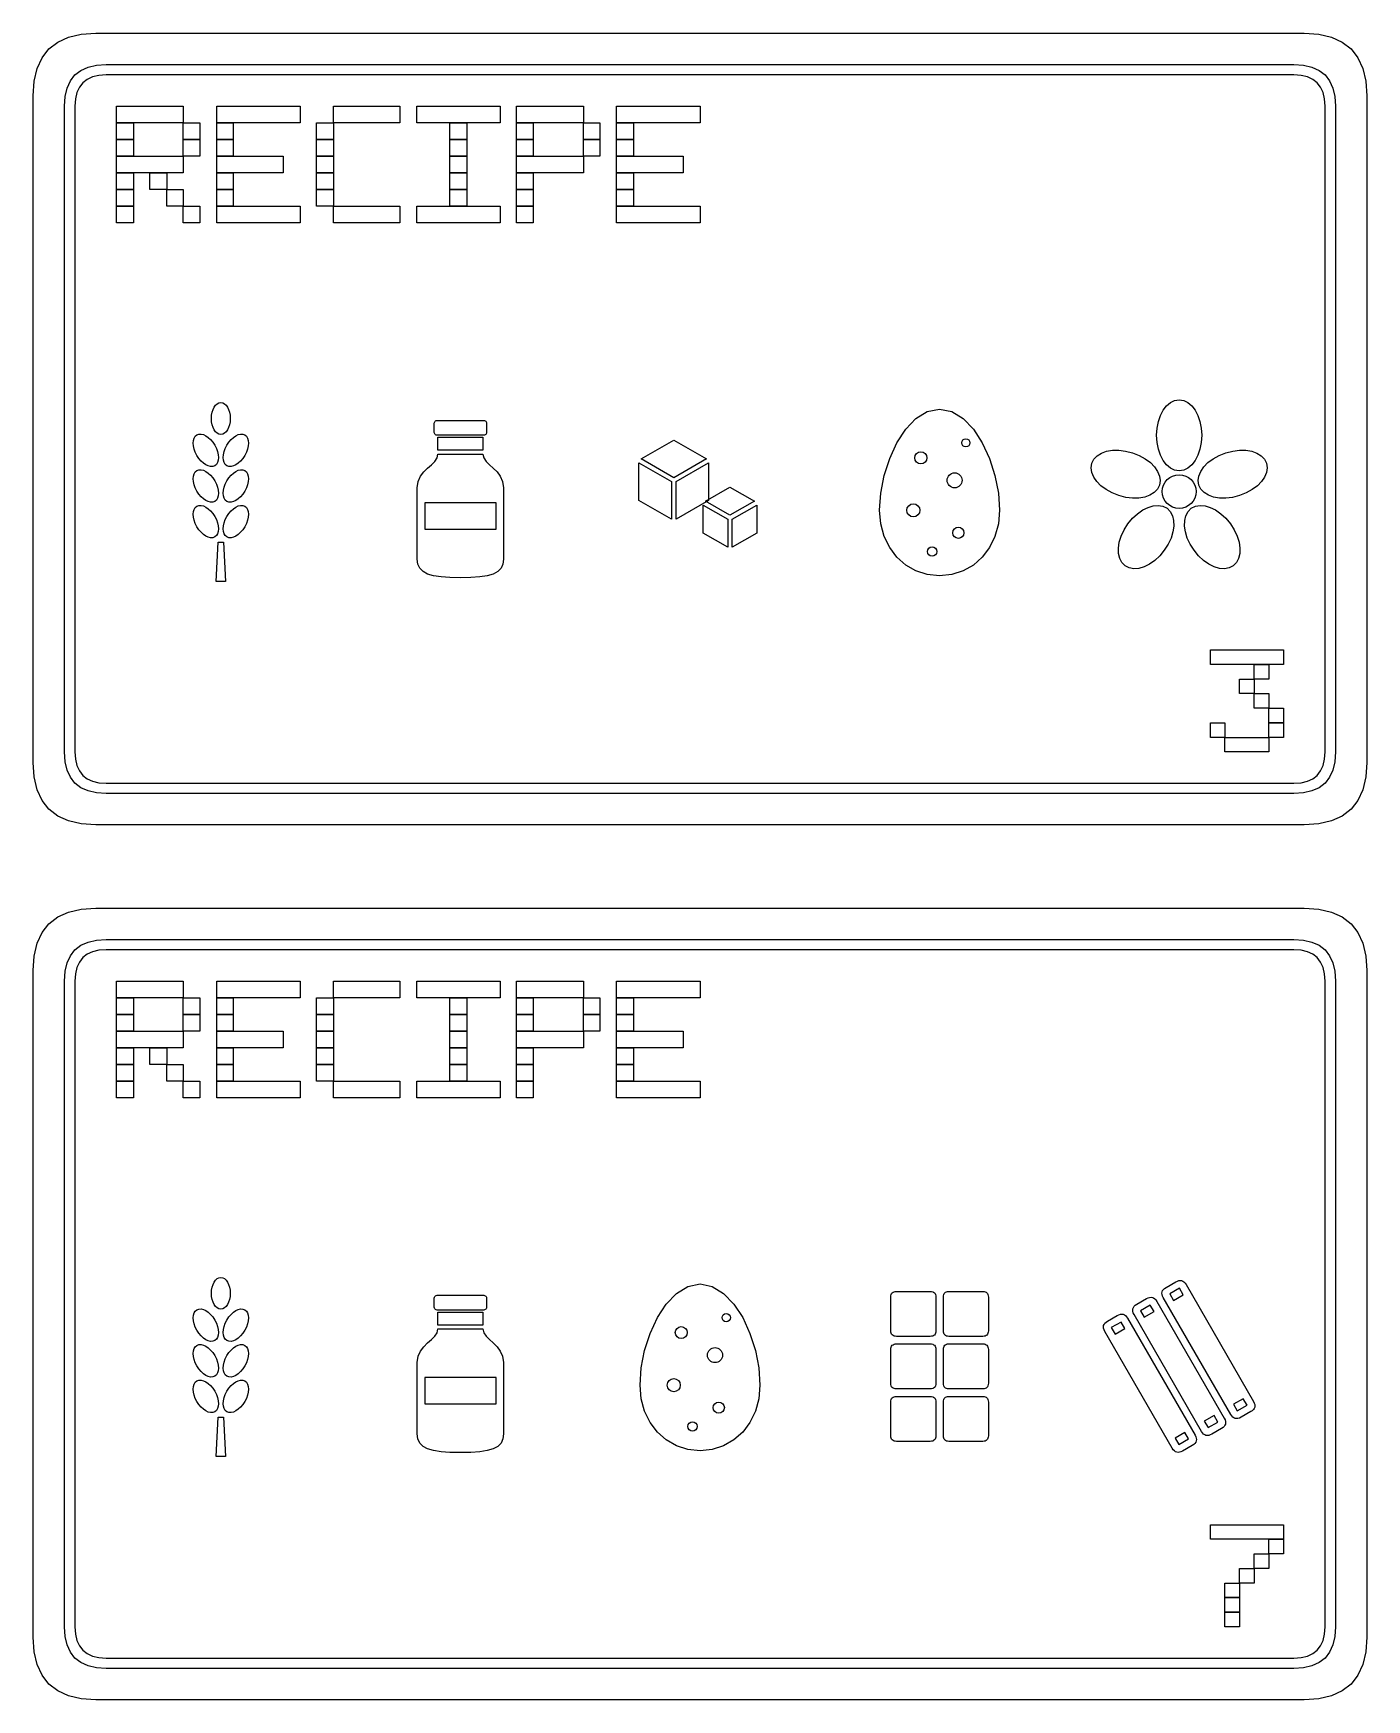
# Model space of a CAD drawing. Extents: x 4 to 296, y 4 to 595.
# Drawn here: x 140 to 204, y 231 to 311 of the extents above; entities that cross this region are included whole.
import ezdxf

# ---------------------------------------------------------------- set-up
doc = ezdxf.new("R2010")
doc.units = 0
doc.layers.add('CUT', color=1, linetype='CONTINUOUS')
doc.layers.add('RASTER', color=7, linetype='CONTINUOUS')

msp = doc.modelspace()

# ---------------------------------------------------------------- linework, layer by layer
at = {"layer": 'CUT'}
for points in [[(140, 308), (140.047, 308.703), (140.188, 309.313), (140.422, 309.828), (140.75, 310.25), (141.172, 310.578), (141.688, 310.813), (142.297, 310.953), (143, 311), (201, 311), (201.703, 310.953), (202.313, 310.813), (202.828, 310.578), (203.25, 310.25), (203.578, 309.828), (203.813, 309.313), (203.953, 308.703), (204, 308), (204, 276), (203.953, 275.297), (203.813, 274.688), (203.578, 274.172), (203.25, 273.75), (202.828, 273.422), (202.313, 273.188), (201.703, 273.047), (201, 273), (143, 273), (142.297, 273.047), (141.688, 273.188), (141.172, 273.422), (140.75, 273.75), (140.422, 274.172), (140.188, 274.688), (140.047, 275.297), (140, 276)], [(140, 266), (140.047, 266.703), (140.188, 267.313), (140.422, 267.828), (140.75, 268.25), (141.172, 268.578), (141.688, 268.813), (142.297, 268.953), (143, 269), (201, 269), (201.703, 268.953), (202.313, 268.813), (202.828, 268.578), (203.25, 268.25), (203.578, 267.828), (203.813, 267.313), (203.953, 266.703), (204, 266), (204, 234), (203.953, 233.297), (203.813, 232.688), (203.578, 232.172), (203.25, 231.75), (202.828, 231.422), (202.313, 231.188), (201.703, 231.047), (201, 231), (143, 231), (142.297, 231.047), (141.688, 231.188), (141.172, 231.422), (140.75, 231.75), (140.422, 232.172), (140.188, 232.688), (140.047, 233.297), (140, 234)]]:
    msp.add_lwpolyline(points, close=True, dxfattribs=at)
at = {"layer": 'RASTER'}
for points in [[(141.5, 307.5), (141.531, 307.969), (141.625, 308.375), (141.781, 308.719), (142, 309), (142.281, 309.219), (142.625, 309.375), (143.031, 309.469), (143.5, 309.5), (200.5, 309.5), (200.969, 309.469), (201.375, 309.375), (201.719, 309.219), (202, 309), (202.219, 308.719), (202.375, 308.375), (202.469, 307.969), (202.5, 307.5), (202.5, 276.5), (202.469, 276.031), (202.375, 275.625), (202.219, 275.281), (202, 275), (201.719, 274.781), (201.375, 274.625), (200.969, 274.531), (200.5, 274.5), (143.5, 274.5), (143.031, 274.531), (142.625, 274.625), (142.281, 274.781), (142, 275), (141.781, 275.281), (141.625, 275.625), (141.531, 276.031), (141.5, 276.5)], [(142, 307.5), (142, 276.5), (142.023, 276.148), (142.094, 275.844), (142.211, 275.586), (142.375, 275.375), (142.586, 275.211), (142.844, 275.094), (143.148, 275.023), (143.5, 275), (200.5, 275), (200.852, 275.023), (201.156, 275.094), (201.414, 275.211), (201.625, 275.375), (201.789, 275.586), (201.906, 275.844), (201.977, 276.148), (202, 276.5), (202, 307.5), (201.977, 307.852), (201.906, 308.156), (201.789, 308.414), (201.625, 308.625), (201.414, 308.789), (201.156, 308.906), (200.852, 308.977), (200.5, 309), (143.5, 309), (143.148, 308.977), (142.844, 308.906), (142.586, 308.789), (142.375, 308.625), (142.211, 308.414), (142.094, 308.156), (142.023, 307.852), (142, 307.5)], [(144, 307.5), (147.2, 307.5), (147.2, 306.7), (144, 306.7)], [(148.8, 307.5), (152.8, 307.5), (152.8, 306.7), (148.8, 306.7)], [(154.4, 307.5), (157.6, 307.5), (157.6, 306.7), (154.4, 306.7)], [(158.4, 307.5), (162.4, 307.5), (162.4, 306.7), (158.4, 306.7)], [(163.2, 307.5), (166.4, 307.5), (166.4, 306.7), (163.2, 306.7)], [(168, 307.5), (172, 307.5), (172, 306.7), (168, 306.7)], [(144, 306.7), (144.8, 306.7), (144.8, 305.9), (144, 305.9)], [(147.2, 306.7), (148, 306.7), (148, 305.9), (147.2, 305.9)], [(148.8, 306.7), (149.6, 306.7), (149.6, 305.9), (148.8, 305.9)], [(153.6, 306.7), (154.4, 306.7), (154.4, 305.9), (153.6, 305.9)], [(160, 306.7), (160.8, 306.7), (160.8, 305.9), (160, 305.9)], [(163.2, 306.7), (164, 306.7), (164, 305.9), (163.2, 305.9)], [(166.4, 306.7), (167.2, 306.7), (167.2, 305.9), (166.4, 305.9)], [(168, 306.7), (168.8, 306.7), (168.8, 305.9), (168, 305.9)], [(144, 305.9), (144.8, 305.9), (144.8, 305.1), (144, 305.1)], [(147.2, 305.9), (148, 305.9), (148, 305.1), (147.2, 305.1)], [(148.8, 305.9), (149.6, 305.9), (149.6, 305.1), (148.8, 305.1)], [(153.6, 305.9), (154.4, 305.9), (154.4, 305.1), (153.6, 305.1)], [(160, 305.9), (160.8, 305.9), (160.8, 305.1), (160, 305.1)], [(163.2, 305.9), (164, 305.9), (164, 305.1), (163.2, 305.1)], [(166.4, 305.9), (167.2, 305.9), (167.2, 305.1), (166.4, 305.1)], [(168, 305.9), (168.8, 305.9), (168.8, 305.1), (168, 305.1)], [(144, 305.1), (147.2, 305.1), (147.2, 304.3), (144, 304.3)], [(148.8, 305.1), (152, 305.1), (152, 304.3), (148.8, 304.3)], [(153.6, 305.1), (154.4, 305.1), (154.4, 304.3), (153.6, 304.3)], [(160, 305.1), (160.8, 305.1), (160.8, 304.3), (160, 304.3)], [(163.2, 305.1), (166.4, 305.1), (166.4, 304.3), (163.2, 304.3)], [(168, 305.1), (171.2, 305.1), (171.2, 304.3), (168, 304.3)], [(144, 304.3), (144.8, 304.3), (144.8, 303.5), (144, 303.5)], [(145.6, 304.3), (146.4, 304.3), (146.4, 303.5), (145.6, 303.5)], [(148.8, 304.3), (149.6, 304.3), (149.6, 303.5), (148.8, 303.5)], [(153.6, 304.3), (154.4, 304.3), (154.4, 303.5), (153.6, 303.5)], [(160, 304.3), (160.8, 304.3), (160.8, 303.5), (160, 303.5)], [(163.2, 304.3), (164, 304.3), (164, 303.5), (163.2, 303.5)], [(168, 304.3), (168.8, 304.3), (168.8, 303.5), (168, 303.5)], [(144, 303.5), (144.8, 303.5), (144.8, 302.7), (144, 302.7)], [(146.4, 303.5), (147.2, 303.5), (147.2, 302.7), (146.4, 302.7)], [(148.8, 303.5), (149.6, 303.5), (149.6, 302.7), (148.8, 302.7)], [(153.6, 303.5), (154.4, 303.5), (154.4, 302.7), (153.6, 302.7)], [(160, 303.5), (160.8, 303.5), (160.8, 302.7), (160, 302.7)], [(163.2, 303.5), (164, 303.5), (164, 302.7), (163.2, 302.7)], [(168, 303.5), (168.8, 303.5), (168.8, 302.7), (168, 302.7)], [(144, 302.7), (144.8, 302.7), (144.8, 301.9), (144, 301.9)], [(147.2, 302.7), (148, 302.7), (148, 301.9), (147.2, 301.9)], [(148.8, 302.7), (152.8, 302.7), (152.8, 301.9), (148.8, 301.9)], [(154.4, 302.7), (157.6, 302.7), (157.6, 301.9), (154.4, 301.9)], [(158.4, 302.7), (162.4, 302.7), (162.4, 301.9), (158.4, 301.9)], [(163.2, 302.7), (164, 302.7), (164, 301.9), (163.2, 301.9)], [(168, 302.7), (172, 302.7), (172, 301.9), (168, 301.9)], [(149.45, 292.51), (149.441, 292.356), (149.415, 292.212), (149.373, 292.082), (149.318, 291.969), (149.252, 291.876), (149.175, 291.805), (149.091, 291.761), (149, 291.745), (148.909, 291.761), (148.825, 291.805), (148.748, 291.876), (148.682, 291.969), (148.627, 292.082), (148.585, 292.212), (148.559, 292.356), (148.55, 292.51), (148.559, 292.664), (148.585, 292.808), (148.627, 292.938), (148.682, 293.051), (148.748, 293.144), (148.825, 293.215), (148.909, 293.259), (149, 293.275), (149.091, 293.259), (149.175, 293.215), (149.252, 293.144), (149.318, 293.051), (149.373, 292.938), (149.415, 292.808), (149.441, 292.664), (149.45, 292.51)], [(183.5, 292.96), (184.089, 292.84), (184.633, 292.504), (185.123, 291.992), (185.548, 291.34), (185.896, 290.587), (186.158, 289.771), (186.323, 288.929), (186.38, 288.1), (186.323, 287.448), (186.158, 286.848), (185.896, 286.312), (185.548, 285.85), (185.123, 285.472), (184.633, 285.189), (184.089, 285.012), (183.5, 284.95), (182.911, 285.012), (182.367, 285.189), (181.877, 285.472), (181.453, 285.85), (181.104, 286.312), (180.842, 286.848), (180.677, 287.448), (180.62, 288.1), (180.677, 288.929), (180.842, 289.771), (181.104, 290.587), (181.453, 291.34), (181.877, 291.992), (182.367, 292.504), (182.911, 292.84), (183.5, 292.96)], [(196.08, 291.7), (196.058, 291.355), (195.995, 291.034), (195.896, 290.744), (195.764, 290.491), (195.604, 290.282), (195.42, 290.124), (195.218, 290.025), (195, 289.99), (194.782, 290.025), (194.58, 290.124), (194.396, 290.282), (194.236, 290.491), (194.104, 290.744), (194.005, 291.034), (193.942, 291.355), (193.92, 291.7), (193.942, 292.045), (194.005, 292.366), (194.104, 292.656), (194.236, 292.909), (194.396, 293.118), (194.58, 293.276), (194.782, 293.375), (195, 293.41), (195.218, 293.375), (195.42, 293.276), (195.604, 293.118), (195.764, 292.909), (195.896, 292.656), (195.995, 292.366), (196.058, 292.045), (196.08, 291.7)], [(159.24, 292.24), (159.243, 292.282), (159.251, 292.319), (159.265, 292.35), (159.285, 292.375), (159.31, 292.395), (159.341, 292.409), (159.378, 292.417), (159.42, 292.42), (161.58, 292.42), (161.622, 292.417), (161.659, 292.409), (161.69, 292.395), (161.715, 292.375), (161.735, 292.35), (161.749, 292.319), (161.757, 292.282), (161.76, 292.24), (161.76, 291.88), (161.757, 291.838), (161.749, 291.801), (161.735, 291.77), (161.715, 291.745), (161.69, 291.725), (161.659, 291.711), (161.622, 291.703), (161.58, 291.7), (159.42, 291.7), (159.378, 291.703), (159.341, 291.711), (159.31, 291.725), (159.285, 291.745), (159.265, 291.77), (159.251, 291.801), (159.243, 291.838), (159.24, 291.88)], [(148.709, 291.228), (148.786, 291.073), (148.841, 290.92), (148.874, 290.771), (148.885, 290.631), (148.874, 290.504), (148.841, 290.394), (148.785, 290.304), (148.708, 290.24), (148.612, 290.205), (148.507, 290.201), (148.395, 290.228), (148.279, 290.281), (148.164, 290.361), (148.051, 290.464), (147.946, 290.588), (147.851, 290.733), (147.774, 290.887), (147.719, 291.04), (147.686, 291.189), (147.675, 291.329), (147.686, 291.456), (147.719, 291.566), (147.775, 291.656), (147.853, 291.72), (147.948, 291.755), (148.053, 291.759), (148.165, 291.732), (148.281, 291.679), (148.396, 291.599), (148.509, 291.496), (148.614, 291.372), (148.709, 291.228)], [(150.149, 290.733), (150.054, 290.588), (149.949, 290.464), (149.836, 290.361), (149.721, 290.281), (149.605, 290.228), (149.493, 290.201), (149.388, 290.205), (149.293, 290.24), (149.215, 290.304), (149.159, 290.394), (149.126, 290.504), (149.115, 290.631), (149.126, 290.771), (149.159, 290.92), (149.214, 291.073), (149.291, 291.228), (149.386, 291.372), (149.491, 291.496), (149.604, 291.599), (149.719, 291.679), (149.835, 291.732), (149.947, 291.759), (150.052, 291.755), (150.148, 291.72), (150.225, 291.656), (150.281, 291.566), (150.314, 291.456), (150.325, 291.329), (150.314, 291.189), (150.281, 291.04), (150.226, 290.887), (150.149, 290.733)], [(159.42, 291.61), (161.58, 291.61), (161.58, 290.98), (159.42, 290.98)], [(170.74, 291.466), (172.306, 290.566), (170.74, 289.666), (169.174, 290.566)], [(159.42, 290.8), (161.58, 290.8), (161.623, 290.612), (161.735, 290.446), (161.893, 290.287), (162.075, 290.125), (162.257, 289.946), (162.415, 289.737), (162.527, 289.486), (162.57, 289.18), (162.57, 285.76), (162.54, 285.515), (162.449, 285.316), (162.295, 285.159), (162.075, 285.04), (161.788, 284.955), (161.431, 284.899), (161.002, 284.869), (160.5, 284.86), (159.998, 284.869), (159.569, 284.899), (159.212, 284.955), (158.925, 285.04), (158.705, 285.159), (158.551, 285.316), (158.46, 285.515), (158.43, 285.76), (158.43, 289.18), (158.473, 289.486), (158.585, 289.737), (158.743, 289.946), (158.925, 290.125), (159.107, 290.287), (159.265, 290.446), (159.377, 290.612), (159.42, 290.8)], [(192.766, 290.861), (193.087, 290.734), (193.373, 290.575), (193.618, 290.391), (193.818, 290.187), (193.967, 289.97), (194.061, 289.747), (194.093, 289.524), (194.058, 289.306), (193.958, 289.11), (193.801, 288.948), (193.594, 288.822), (193.346, 288.734), (193.065, 288.687), (192.758, 288.682), (192.433, 288.722), (192.098, 288.807), (191.777, 288.935), (191.492, 289.094), (191.246, 289.278), (191.046, 289.482), (190.897, 289.698), (190.804, 289.921), (190.772, 290.145), (190.806, 290.363), (190.906, 290.559), (191.064, 290.721), (191.27, 290.847), (191.518, 290.934), (191.8, 290.982), (192.107, 290.986), (192.431, 290.947), (192.766, 290.861)], [(197.902, 288.807), (197.567, 288.722), (197.242, 288.682), (196.935, 288.687), (196.654, 288.734), (196.406, 288.822), (196.199, 288.948), (196.042, 289.11), (195.942, 289.306), (195.907, 289.524), (195.939, 289.747), (196.033, 289.97), (196.182, 290.187), (196.382, 290.391), (196.627, 290.575), (196.913, 290.734), (197.234, 290.861), (197.569, 290.947), (197.893, 290.986), (198.2, 290.982), (198.482, 290.934), (198.73, 290.847), (198.936, 290.721), (199.094, 290.559), (199.194, 290.363), (199.228, 290.145), (199.196, 289.921), (199.103, 289.698), (198.954, 289.482), (198.754, 289.278), (198.508, 289.094), (198.223, 288.935), (197.902, 288.807)], [(148.709, 289.518), (148.786, 289.363), (148.841, 289.21), (148.874, 289.061), (148.885, 288.921), (148.874, 288.794), (148.841, 288.684), (148.785, 288.594), (148.708, 288.53), (148.612, 288.495), (148.507, 288.491), (148.395, 288.518), (148.279, 288.571), (148.164, 288.651), (148.051, 288.754), (147.946, 288.878), (147.851, 289.023), (147.774, 289.177), (147.719, 289.33), (147.686, 289.479), (147.675, 289.619), (147.686, 289.746), (147.719, 289.856), (147.775, 289.946), (147.853, 290.01), (147.948, 290.045), (148.053, 290.049), (148.165, 290.022), (148.281, 289.969), (148.396, 289.889), (148.509, 289.786), (148.614, 289.662), (148.709, 289.518)], [(150.149, 289.023), (150.054, 288.878), (149.949, 288.754), (149.836, 288.651), (149.721, 288.571), (149.605, 288.518), (149.493, 288.491), (149.388, 288.495), (149.293, 288.53), (149.215, 288.594), (149.159, 288.684), (149.126, 288.794), (149.115, 288.921), (149.126, 289.061), (149.159, 289.21), (149.214, 289.363), (149.291, 289.518), (149.386, 289.662), (149.491, 289.786), (149.604, 289.889), (149.719, 289.969), (149.835, 290.022), (149.947, 290.049), (150.052, 290.045), (150.148, 290.01), (150.225, 289.946), (150.281, 289.856), (150.314, 289.746), (150.325, 289.619), (150.314, 289.479), (150.281, 289.33), (150.226, 289.177), (150.149, 289.023)], [(169.064, 290.377), (170.63, 289.477), (170.63, 287.677), (169.064, 288.577)], [(170.85, 289.477), (172.416, 290.377), (172.416, 288.577), (170.85, 287.677)], [(173.44, 289.216), (174.615, 288.541), (173.44, 287.866), (172.266, 288.541)], [(148.709, 287.808), (148.786, 287.653), (148.841, 287.5), (148.874, 287.351), (148.885, 287.211), (148.874, 287.084), (148.841, 286.974), (148.785, 286.884), (148.708, 286.82), (148.612, 286.785), (148.507, 286.781), (148.395, 286.808), (148.279, 286.861), (148.164, 286.941), (148.051, 287.044), (147.946, 287.168), (147.851, 287.313), (147.774, 287.467), (147.719, 287.62), (147.686, 287.769), (147.675, 287.909), (147.686, 288.036), (147.719, 288.146), (147.775, 288.236), (147.853, 288.3), (147.948, 288.335), (148.053, 288.339), (148.165, 288.312), (148.281, 288.259), (148.396, 288.179), (148.509, 288.076), (148.614, 287.952), (148.709, 287.808)], [(150.149, 287.313), (150.054, 287.168), (149.949, 287.044), (149.836, 286.941), (149.721, 286.861), (149.605, 286.808), (149.493, 286.781), (149.388, 286.785), (149.293, 286.82), (149.215, 286.884), (149.159, 286.974), (149.126, 287.084), (149.115, 287.211), (149.126, 287.351), (149.159, 287.5), (149.214, 287.653), (149.291, 287.808), (149.386, 287.952), (149.491, 288.076), (149.604, 288.179), (149.719, 288.259), (149.835, 288.312), (149.947, 288.339), (150.052, 288.335), (150.148, 288.3), (150.225, 288.236), (150.281, 288.146), (150.314, 288.036), (150.325, 287.909), (150.314, 287.769), (150.281, 287.62), (150.226, 287.467), (150.149, 287.313)], [(158.79, 288.46), (158.79, 287.2), (162.21, 287.2), (162.21, 288.46), (158.79, 288.46)], [(172.156, 288.352), (173.33, 287.677), (173.33, 286.327), (172.156, 287.002)], [(173.55, 287.677), (174.724, 288.352), (174.724, 287.002), (173.55, 286.327)], [(192.539, 287.45), (192.76, 287.716), (192.999, 287.939), (193.25, 288.116), (193.506, 288.243), (193.758, 288.318), (193.999, 288.337), (194.222, 288.299), (194.418, 288.199), (194.574, 288.043), (194.679, 287.843), (194.735, 287.608), (194.742, 287.345), (194.699, 287.063), (194.609, 286.769), (194.472, 286.473), (194.287, 286.181), (194.066, 285.915), (193.827, 285.692), (193.576, 285.516), (193.32, 285.389), (193.068, 285.314), (192.827, 285.294), (192.604, 285.332), (192.408, 285.432), (192.252, 285.588), (192.147, 285.788), (192.091, 286.023), (192.084, 286.286), (192.126, 286.569), (192.217, 286.862), (192.354, 287.159), (192.539, 287.45)], [(195.713, 286.181), (195.528, 286.473), (195.391, 286.769), (195.301, 287.063), (195.258, 287.345), (195.265, 287.608), (195.321, 287.843), (195.426, 288.043), (195.582, 288.199), (195.778, 288.299), (196.001, 288.337), (196.242, 288.318), (196.494, 288.243), (196.75, 288.116), (197.001, 287.939), (197.24, 287.716), (197.461, 287.45), (197.646, 287.159), (197.783, 286.862), (197.874, 286.569), (197.916, 286.286), (197.909, 286.023), (197.853, 285.788), (197.748, 285.588), (197.592, 285.432), (197.396, 285.332), (197.173, 285.294), (196.932, 285.314), (196.68, 285.389), (196.424, 285.516), (196.173, 285.692), (195.934, 285.915), (195.713, 286.181)], [(148.865, 286.57), (149.135, 286.57), (149.225, 284.68), (148.775, 284.68)], [(196.5, 281.4), (200, 281.4), (200, 280.7), (196.5, 280.7)], [(197.9, 280), (198.6, 280), (198.6, 279.3), (197.9, 279.3)], [(198.6, 280.7), (199.3, 280.7), (199.3, 280), (198.6, 280)], [(198.6, 279.3), (199.3, 279.3), (199.3, 278.6), (198.6, 278.6)], [(199.3, 278.6), (200, 278.6), (200, 277.9), (199.3, 277.9)], [(196.5, 277.9), (197.2, 277.9), (197.2, 277.2), (196.5, 277.2)], [(199.3, 277.9), (200, 277.9), (200, 277.2), (199.3, 277.2)], [(197.2, 277.2), (199.3, 277.2), (199.3, 276.5), (197.2, 276.5)], [(141.5, 265.5), (141.531, 265.969), (141.625, 266.375), (141.781, 266.719), (142, 267), (142.281, 267.219), (142.625, 267.375), (143.031, 267.469), (143.5, 267.5), (200.5, 267.5), (200.969, 267.469), (201.375, 267.375), (201.719, 267.219), (202, 267), (202.219, 266.719), (202.375, 266.375), (202.469, 265.969), (202.5, 265.5), (202.5, 234.5), (202.469, 234.031), (202.375, 233.625), (202.219, 233.281), (202, 233), (201.719, 232.781), (201.375, 232.625), (200.969, 232.531), (200.5, 232.5), (143.5, 232.5), (143.031, 232.531), (142.625, 232.625), (142.281, 232.781), (142, 233), (141.781, 233.281), (141.625, 233.625), (141.531, 234.031), (141.5, 234.5)], [(142, 265.5), (142, 234.5), (142.023, 234.148), (142.094, 233.844), (142.211, 233.586), (142.375, 233.375), (142.586, 233.211), (142.844, 233.094), (143.148, 233.023), (143.5, 233), (200.5, 233), (200.852, 233.023), (201.156, 233.094), (201.414, 233.211), (201.625, 233.375), (201.789, 233.586), (201.906, 233.844), (201.977, 234.148), (202, 234.5), (202, 265.5), (201.977, 265.852), (201.906, 266.156), (201.789, 266.414), (201.625, 266.625), (201.414, 266.789), (201.156, 266.906), (200.852, 266.977), (200.5, 267), (143.5, 267), (143.148, 266.977), (142.844, 266.906), (142.586, 266.789), (142.375, 266.625), (142.211, 266.414), (142.094, 266.156), (142.023, 265.852), (142, 265.5)], [(144, 265.5), (147.2, 265.5), (147.2, 264.7), (144, 264.7)], [(148.8, 265.5), (152.8, 265.5), (152.8, 264.7), (148.8, 264.7)], [(154.4, 265.5), (157.6, 265.5), (157.6, 264.7), (154.4, 264.7)], [(158.4, 265.5), (162.4, 265.5), (162.4, 264.7), (158.4, 264.7)], [(163.2, 265.5), (166.4, 265.5), (166.4, 264.7), (163.2, 264.7)], [(168, 265.5), (172, 265.5), (172, 264.7), (168, 264.7)], [(144, 264.7), (144.8, 264.7), (144.8, 263.9), (144, 263.9)], [(147.2, 264.7), (148, 264.7), (148, 263.9), (147.2, 263.9)], [(148.8, 264.7), (149.6, 264.7), (149.6, 263.9), (148.8, 263.9)], [(153.6, 264.7), (154.4, 264.7), (154.4, 263.9), (153.6, 263.9)], [(160, 264.7), (160.8, 264.7), (160.8, 263.9), (160, 263.9)], [(163.2, 264.7), (164, 264.7), (164, 263.9), (163.2, 263.9)], [(166.4, 264.7), (167.2, 264.7), (167.2, 263.9), (166.4, 263.9)], [(168, 264.7), (168.8, 264.7), (168.8, 263.9), (168, 263.9)], [(144, 263.9), (144.8, 263.9), (144.8, 263.1), (144, 263.1)], [(147.2, 263.9), (148, 263.9), (148, 263.1), (147.2, 263.1)], [(148.8, 263.9), (149.6, 263.9), (149.6, 263.1), (148.8, 263.1)], [(153.6, 263.9), (154.4, 263.9), (154.4, 263.1), (153.6, 263.1)], [(160, 263.9), (160.8, 263.9), (160.8, 263.1), (160, 263.1)], [(163.2, 263.9), (164, 263.9), (164, 263.1), (163.2, 263.1)], [(166.4, 263.9), (167.2, 263.9), (167.2, 263.1), (166.4, 263.1)], [(168, 263.9), (168.8, 263.9), (168.8, 263.1), (168, 263.1)], [(144, 263.1), (147.2, 263.1), (147.2, 262.3), (144, 262.3)], [(148.8, 263.1), (152, 263.1), (152, 262.3), (148.8, 262.3)], [(153.6, 263.1), (154.4, 263.1), (154.4, 262.3), (153.6, 262.3)], [(160, 263.1), (160.8, 263.1), (160.8, 262.3), (160, 262.3)], [(163.2, 263.1), (166.4, 263.1), (166.4, 262.3), (163.2, 262.3)], [(168, 263.1), (171.2, 263.1), (171.2, 262.3), (168, 262.3)], [(144, 262.3), (144.8, 262.3), (144.8, 261.5), (144, 261.5)], [(145.6, 262.3), (146.4, 262.3), (146.4, 261.5), (145.6, 261.5)], [(148.8, 262.3), (149.6, 262.3), (149.6, 261.5), (148.8, 261.5)], [(153.6, 262.3), (154.4, 262.3), (154.4, 261.5), (153.6, 261.5)], [(160, 262.3), (160.8, 262.3), (160.8, 261.5), (160, 261.5)], [(163.2, 262.3), (164, 262.3), (164, 261.5), (163.2, 261.5)], [(168, 262.3), (168.8, 262.3), (168.8, 261.5), (168, 261.5)], [(144, 261.5), (144.8, 261.5), (144.8, 260.7), (144, 260.7)], [(146.4, 261.5), (147.2, 261.5), (147.2, 260.7), (146.4, 260.7)], [(148.8, 261.5), (149.6, 261.5), (149.6, 260.7), (148.8, 260.7)], [(153.6, 261.5), (154.4, 261.5), (154.4, 260.7), (153.6, 260.7)], [(160, 261.5), (160.8, 261.5), (160.8, 260.7), (160, 260.7)], [(163.2, 261.5), (164, 261.5), (164, 260.7), (163.2, 260.7)], [(168, 261.5), (168.8, 261.5), (168.8, 260.7), (168, 260.7)], [(144, 260.7), (144.8, 260.7), (144.8, 259.9), (144, 259.9)], [(147.2, 260.7), (148, 260.7), (148, 259.9), (147.2, 259.9)], [(148.8, 260.7), (152.8, 260.7), (152.8, 259.9), (148.8, 259.9)], [(154.4, 260.7), (157.6, 260.7), (157.6, 259.9), (154.4, 259.9)], [(158.4, 260.7), (162.4, 260.7), (162.4, 259.9), (158.4, 259.9)], [(163.2, 260.7), (164, 260.7), (164, 259.9), (163.2, 259.9)], [(168, 260.7), (172, 260.7), (172, 259.9), (168, 259.9)], [(149.45, 250.51), (149.441, 250.356), (149.415, 250.212), (149.373, 250.082), (149.318, 249.969), (149.252, 249.876), (149.175, 249.805), (149.091, 249.761), (149, 249.745), (148.909, 249.761), (148.825, 249.805), (148.748, 249.876), (148.682, 249.969), (148.627, 250.082), (148.585, 250.212), (148.559, 250.356), (148.55, 250.51), (148.559, 250.664), (148.585, 250.808), (148.627, 250.938), (148.682, 251.051), (148.748, 251.144), (148.825, 251.215), (148.909, 251.259), (149, 251.275), (149.091, 251.259), (149.175, 251.215), (149.252, 251.144), (149.318, 251.051), (149.373, 250.938), (149.415, 250.808), (149.441, 250.664), (149.45, 250.51)], [(159.24, 250.24), (159.243, 250.282), (159.251, 250.319), (159.265, 250.35), (159.285, 250.375), (159.31, 250.395), (159.341, 250.409), (159.378, 250.417), (159.42, 250.42), (161.58, 250.42), (161.622, 250.417), (161.659, 250.409), (161.69, 250.395), (161.715, 250.375), (161.735, 250.35), (161.749, 250.319), (161.757, 250.282), (161.76, 250.24), (161.76, 249.88), (161.757, 249.838), (161.749, 249.801), (161.735, 249.77), (161.715, 249.745), (161.69, 249.725), (161.659, 249.711), (161.622, 249.703), (161.58, 249.7), (159.42, 249.7), (159.378, 249.703), (159.341, 249.711), (159.31, 249.725), (159.285, 249.745), (159.265, 249.77), (159.251, 249.801), (159.243, 249.838), (159.24, 249.88)], [(172, 250.96), (172.589, 250.84), (173.133, 250.504), (173.623, 249.992), (174.048, 249.34), (174.396, 248.587), (174.658, 247.771), (174.823, 246.929), (174.88, 246.1), (174.823, 245.448), (174.658, 244.848), (174.396, 244.312), (174.048, 243.85), (173.623, 243.472), (173.133, 243.189), (172.589, 243.012), (172, 242.95), (171.411, 243.012), (170.867, 243.189), (170.377, 243.472), (169.953, 243.85), (169.604, 244.312), (169.342, 244.848), (169.177, 245.448), (169.12, 246.1), (169.177, 246.929), (169.342, 247.771), (169.604, 248.587), (169.953, 249.34), (170.377, 249.992), (170.867, 250.504), (171.411, 250.84), (172, 250.96)], [(181.16, 250.33), (181.164, 250.393), (181.177, 250.448), (181.198, 250.495), (181.228, 250.532), (181.265, 250.562), (181.312, 250.583), (181.367, 250.596), (181.43, 250.6), (183.05, 250.6), (183.113, 250.596), (183.168, 250.583), (183.215, 250.562), (183.253, 250.533), (183.282, 250.495), (183.303, 250.448), (183.316, 250.393), (183.32, 250.33), (183.32, 248.71), (183.316, 248.647), (183.303, 248.592), (183.282, 248.545), (183.252, 248.507), (183.215, 248.478), (183.168, 248.457), (183.113, 248.444), (183.05, 248.44), (181.43, 248.44), (181.367, 248.444), (181.312, 248.457), (181.265, 248.478), (181.228, 248.508), (181.198, 248.545), (181.177, 248.592), (181.164, 248.647), (181.16, 248.71)], [(183.68, 250.33), (183.684, 250.393), (183.697, 250.448), (183.718, 250.495), (183.748, 250.532), (183.785, 250.562), (183.832, 250.583), (183.887, 250.596), (183.95, 250.6), (185.57, 250.6), (185.633, 250.596), (185.688, 250.583), (185.735, 250.562), (185.772, 250.533), (185.802, 250.495), (185.823, 250.448), (185.836, 250.393), (185.84, 250.33), (185.84, 248.71), (185.836, 248.647), (185.823, 248.592), (185.802, 248.545), (185.773, 248.507), (185.735, 248.478), (185.688, 248.457), (185.633, 248.444), (185.57, 248.44), (183.95, 248.44), (183.887, 248.444), (183.832, 248.457), (183.785, 248.478), (183.748, 248.508), (183.718, 248.545), (183.697, 248.592), (183.684, 248.647), (183.68, 248.71)], [(194.237, 250.301), (194.2, 250.377), (194.178, 250.449), (194.172, 250.516), (194.18, 250.58), (194.204, 250.639), (194.244, 250.694), (194.299, 250.746), (194.369, 250.793), (194.837, 251.063), (194.913, 251.1), (194.984, 251.122), (195.052, 251.129), (195.116, 251.12), (195.175, 251.096), (195.23, 251.056), (195.281, 251.001), (195.329, 250.931), (198.569, 245.319), (198.606, 245.243), (198.628, 245.171), (198.634, 245.104), (198.626, 245.04), (198.601, 244.981), (198.562, 244.926), (198.507, 244.874), (198.437, 244.827), (197.969, 244.557), (197.893, 244.52), (197.821, 244.498), (197.754, 244.491), (197.69, 244.5), (197.631, 244.524), (197.576, 244.564), (197.524, 244.619), (197.477, 244.689)], [(194.549, 250.481), (194.729, 250.169), (195.197, 250.439), (195.017, 250.751), (194.549, 250.481)], [(148.709, 249.227), (148.786, 249.073), (148.841, 248.92), (148.874, 248.771), (148.885, 248.631), (148.874, 248.504), (148.841, 248.394), (148.785, 248.304), (148.708, 248.24), (148.612, 248.205), (148.507, 248.201), (148.395, 248.228), (148.279, 248.281), (148.164, 248.361), (148.051, 248.464), (147.946, 248.588), (147.851, 248.733), (147.774, 248.887), (147.719, 249.04), (147.686, 249.189), (147.675, 249.329), (147.686, 249.456), (147.719, 249.566), (147.775, 249.656), (147.853, 249.72), (147.948, 249.755), (148.053, 249.759), (148.165, 249.732), (148.281, 249.679), (148.396, 249.599), (148.509, 249.496), (148.614, 249.372), (148.709, 249.227)], [(150.149, 248.733), (150.054, 248.588), (149.949, 248.464), (149.836, 248.361), (149.721, 248.281), (149.605, 248.228), (149.493, 248.201), (149.388, 248.205), (149.293, 248.24), (149.215, 248.304), (149.159, 248.394), (149.126, 248.504), (149.115, 248.631), (149.126, 248.771), (149.159, 248.92), (149.214, 249.073), (149.291, 249.227), (149.386, 249.372), (149.491, 249.496), (149.604, 249.599), (149.719, 249.679), (149.835, 249.732), (149.947, 249.759), (150.052, 249.755), (150.148, 249.72), (150.225, 249.656), (150.281, 249.566), (150.314, 249.456), (150.325, 249.329), (150.314, 249.189), (150.281, 249.04), (150.226, 248.887), (150.149, 248.733)], [(159.42, 249.61), (161.58, 249.61), (161.58, 248.98), (159.42, 248.98)], [(192.834, 249.491), (192.797, 249.567), (192.775, 249.639), (192.769, 249.706), (192.777, 249.77), (192.802, 249.829), (192.841, 249.884), (192.896, 249.936), (192.966, 249.983), (193.434, 250.253), (193.51, 250.29), (193.581, 250.312), (193.649, 250.319), (193.713, 250.31), (193.772, 250.286), (193.827, 250.246), (193.879, 250.191), (193.926, 250.121), (197.166, 244.509), (197.203, 244.433), (197.225, 244.361), (197.231, 244.294), (197.223, 244.23), (197.198, 244.171), (197.159, 244.116), (197.104, 244.064), (197.034, 244.017), (196.566, 243.747), (196.49, 243.71), (196.419, 243.688), (196.351, 243.681), (196.287, 243.69), (196.228, 243.714), (196.173, 243.754), (196.121, 243.809), (196.074, 243.879)], [(193.146, 249.671), (193.326, 249.359), (193.794, 249.629), (193.614, 249.941), (193.146, 249.671)], [(159.42, 248.8), (161.58, 248.8), (161.623, 248.612), (161.735, 248.446), (161.893, 248.287), (162.075, 248.125), (162.257, 247.946), (162.415, 247.737), (162.527, 247.486), (162.57, 247.18), (162.57, 243.76), (162.54, 243.515), (162.449, 243.316), (162.295, 243.159), (162.075, 243.04), (161.788, 242.955), (161.431, 242.899), (161.002, 242.869), (160.5, 242.86), (159.998, 242.869), (159.569, 242.899), (159.212, 242.955), (158.925, 243.04), (158.705, 243.159), (158.551, 243.316), (158.46, 243.515), (158.43, 243.76), (158.43, 247.18), (158.473, 247.486), (158.585, 247.737), (158.743, 247.946), (158.925, 248.125), (159.107, 248.287), (159.265, 248.446), (159.377, 248.612), (159.42, 248.8)], [(191.431, 248.681), (191.394, 248.757), (191.372, 248.829), (191.366, 248.896), (191.374, 248.96), (191.399, 249.019), (191.438, 249.074), (191.493, 249.126), (191.563, 249.173), (192.031, 249.443), (192.107, 249.48), (192.179, 249.502), (192.246, 249.509), (192.31, 249.5), (192.369, 249.476), (192.424, 249.436), (192.476, 249.381), (192.523, 249.311), (195.763, 243.699), (195.8, 243.623), (195.822, 243.551), (195.828, 243.484), (195.82, 243.42), (195.796, 243.361), (195.756, 243.306), (195.701, 243.254), (195.631, 243.207), (195.163, 242.937), (195.087, 242.9), (195.016, 242.878), (194.948, 242.871), (194.884, 242.88), (194.825, 242.904), (194.77, 242.944), (194.719, 242.999), (194.671, 243.069)], [(191.743, 248.861), (191.923, 248.549), (192.391, 248.819), (192.211, 249.131), (191.743, 248.861)], [(148.709, 247.517), (148.786, 247.363), (148.841, 247.21), (148.874, 247.061), (148.885, 246.921), (148.874, 246.794), (148.841, 246.684), (148.785, 246.594), (148.708, 246.53), (148.612, 246.495), (148.507, 246.491), (148.395, 246.518), (148.279, 246.571), (148.164, 246.651), (148.051, 246.754), (147.946, 246.878), (147.851, 247.023), (147.774, 247.177), (147.719, 247.33), (147.686, 247.479), (147.675, 247.619), (147.686, 247.746), (147.719, 247.856), (147.775, 247.946), (147.853, 248.01), (147.948, 248.045), (148.053, 248.049), (148.165, 248.022), (148.281, 247.969), (148.396, 247.889), (148.509, 247.786), (148.614, 247.662), (148.709, 247.517)], [(150.149, 247.023), (150.054, 246.878), (149.949, 246.754), (149.836, 246.651), (149.721, 246.571), (149.605, 246.518), (149.493, 246.491), (149.388, 246.495), (149.293, 246.53), (149.215, 246.594), (149.159, 246.684), (149.126, 246.794), (149.115, 246.921), (149.126, 247.061), (149.159, 247.21), (149.214, 247.363), (149.291, 247.517), (149.386, 247.662), (149.491, 247.786), (149.604, 247.889), (149.719, 247.969), (149.835, 248.022), (149.947, 248.049), (150.052, 248.045), (150.148, 248.01), (150.225, 247.946), (150.281, 247.856), (150.314, 247.746), (150.325, 247.619), (150.314, 247.479), (150.281, 247.33), (150.226, 247.177), (150.149, 247.023)], [(181.16, 247.81), (181.164, 247.873), (181.177, 247.928), (181.198, 247.975), (181.228, 248.013), (181.265, 248.042), (181.312, 248.063), (181.367, 248.076), (181.43, 248.08), (183.05, 248.08), (183.113, 248.076), (183.168, 248.063), (183.215, 248.042), (183.253, 248.013), (183.282, 247.975), (183.303, 247.928), (183.316, 247.873), (183.32, 247.81), (183.32, 246.19), (183.316, 246.127), (183.303, 246.072), (183.282, 246.025), (183.252, 245.988), (183.215, 245.958), (183.168, 245.937), (183.113, 245.924), (183.05, 245.92), (181.43, 245.92), (181.367, 245.924), (181.312, 245.937), (181.265, 245.958), (181.228, 245.987), (181.198, 246.025), (181.177, 246.072), (181.164, 246.127), (181.16, 246.19)], [(183.68, 247.81), (183.684, 247.873), (183.697, 247.928), (183.718, 247.975), (183.748, 248.013), (183.785, 248.042), (183.832, 248.063), (183.887, 248.076), (183.95, 248.08), (185.57, 248.08), (185.633, 248.076), (185.688, 248.063), (185.735, 248.042), (185.772, 248.013), (185.802, 247.975), (185.823, 247.928), (185.836, 247.873), (185.84, 247.81), (185.84, 246.19), (185.836, 246.127), (185.823, 246.072), (185.802, 246.025), (185.773, 245.988), (185.735, 245.958), (185.688, 245.937), (185.633, 245.924), (185.57, 245.92), (183.95, 245.92), (183.887, 245.924), (183.832, 245.937), (183.785, 245.958), (183.748, 245.987), (183.718, 246.025), (183.697, 246.072), (183.684, 246.127), (183.68, 246.19)], [(158.79, 246.46), (158.79, 245.2), (162.21, 245.2), (162.21, 246.46), (158.79, 246.46)], [(148.709, 245.808), (148.786, 245.653), (148.841, 245.5), (148.874, 245.351), (148.885, 245.211), (148.874, 245.084), (148.841, 244.974), (148.785, 244.884), (148.708, 244.82), (148.612, 244.785), (148.507, 244.781), (148.395, 244.808), (148.279, 244.861), (148.164, 244.941), (148.051, 245.044), (147.946, 245.168), (147.851, 245.313), (147.774, 245.467), (147.719, 245.62), (147.686, 245.769), (147.675, 245.909), (147.686, 246.036), (147.719, 246.146), (147.775, 246.236), (147.853, 246.3), (147.948, 246.335), (148.053, 246.339), (148.165, 246.312), (148.281, 246.259), (148.396, 246.179), (148.509, 246.076), (148.614, 245.952), (148.709, 245.808)], [(150.149, 245.313), (150.054, 245.168), (149.949, 245.044), (149.836, 244.941), (149.721, 244.861), (149.605, 244.808), (149.493, 244.781), (149.388, 244.785), (149.293, 244.82), (149.215, 244.884), (149.159, 244.974), (149.126, 245.084), (149.115, 245.211), (149.126, 245.351), (149.159, 245.5), (149.214, 245.653), (149.291, 245.808), (149.386, 245.952), (149.491, 246.076), (149.604, 246.179), (149.719, 246.259), (149.835, 246.312), (149.947, 246.339), (150.052, 246.335), (150.148, 246.3), (150.225, 246.236), (150.281, 246.146), (150.314, 246.036), (150.325, 245.909), (150.314, 245.769), (150.281, 245.62), (150.226, 245.467), (150.149, 245.313)], [(181.16, 245.29), (181.164, 245.353), (181.177, 245.408), (181.198, 245.455), (181.228, 245.493), (181.265, 245.522), (181.312, 245.543), (181.367, 245.556), (181.43, 245.56), (183.05, 245.56), (183.113, 245.556), (183.168, 245.543), (183.215, 245.522), (183.253, 245.493), (183.282, 245.455), (183.303, 245.408), (183.316, 245.353), (183.32, 245.29), (183.32, 243.67), (183.316, 243.607), (183.303, 243.552), (183.282, 243.505), (183.252, 243.467), (183.215, 243.438), (183.168, 243.417), (183.113, 243.404), (183.05, 243.4), (181.43, 243.4), (181.367, 243.404), (181.312, 243.417), (181.265, 243.438), (181.228, 243.467), (181.198, 243.505), (181.177, 243.552), (181.164, 243.607), (181.16, 243.67)], [(183.68, 245.29), (183.684, 245.353), (183.697, 245.408), (183.718, 245.455), (183.748, 245.493), (183.785, 245.522), (183.832, 245.543), (183.887, 245.556), (183.95, 245.56), (185.57, 245.56), (185.633, 245.556), (185.688, 245.543), (185.735, 245.522), (185.772, 245.493), (185.802, 245.455), (185.823, 245.408), (185.836, 245.353), (185.84, 245.29), (185.84, 243.67), (185.836, 243.607), (185.823, 243.552), (185.802, 243.505), (185.773, 243.467), (185.735, 243.438), (185.688, 243.417), (185.633, 243.404), (185.57, 243.4), (183.95, 243.4), (183.887, 243.404), (183.832, 243.417), (183.785, 243.438), (183.748, 243.467), (183.718, 243.505), (183.697, 243.552), (183.684, 243.607), (183.68, 243.67)], [(197.609, 245.181), (197.789, 244.869), (198.257, 245.139), (198.077, 245.451), (197.609, 245.181)], [(148.865, 244.57), (149.135, 244.57), (149.225, 242.68), (148.775, 242.68)], [(196.206, 244.371), (196.386, 244.059), (196.854, 244.329), (196.674, 244.641), (196.206, 244.371)], [(194.803, 243.561), (194.983, 243.249), (195.451, 243.519), (195.271, 243.831), (194.803, 243.561)], [(196.5, 239.4), (200, 239.4), (200, 238.7), (196.5, 238.7)], [(199.3, 238.7), (200, 238.7), (200, 238), (199.3, 238)], [(198.6, 238), (199.3, 238), (199.3, 237.3), (198.6, 237.3)], [(197.9, 237.3), (198.6, 237.3), (198.6, 236.6), (197.9, 236.6)], [(197.2, 236.6), (197.9, 236.6), (197.9, 235.9), (197.2, 235.9)], [(197.2, 235.9), (197.9, 235.9), (197.9, 235.2), (197.2, 235.2)], [(197.2, 235.2), (197.9, 235.2), (197.9, 234.5), (197.2, 234.5)]]:
    msp.add_lwpolyline(points, close=True, dxfattribs=at)
for centre, radius in [((184.76, 291.34), 0.198), ((182.6, 290.62), 0.288), ((184.22, 289.54), 0.36), ((195, 289), 0.81), ((182.24, 288.1), 0.315), ((184.4, 287.02), 0.27), ((183.14, 286.12), 0.225), ((171.1, 248.62), 0.288), ((173.26, 249.34), 0.198), ((172.72, 247.54), 0.36), ((170.74, 246.1), 0.315), ((172.9, 245.02), 0.27), ((171.64, 244.12), 0.225)]:
    msp.add_circle(centre, radius, dxfattribs=at)

doc.saveas('drawing.dxf')
